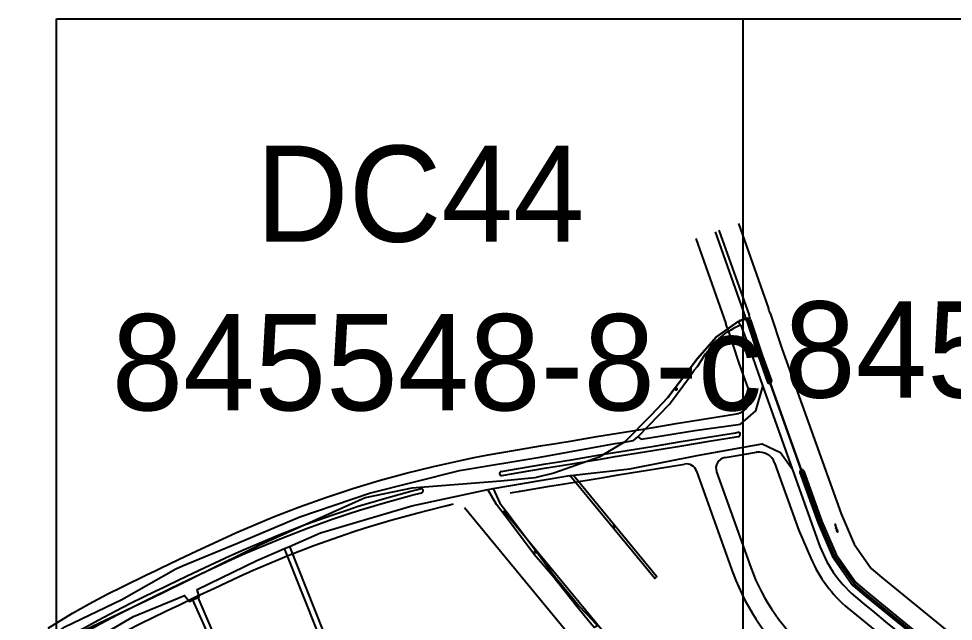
# Model space of a CAD drawing. Extents: x 548357 to 553070, y 1834500 to 1842500.
# Drawn here: x 548972 to 549653, y 1842062 to 1842500 of the extents above; entities that cross this region are included whole.
import ezdxf

# ---------------------------------------------------------------- set-up
doc = ezdxf.new("R2010")
doc.units = 0
for name, color, linetype in [('Level 10', 7, 'Continuous'), ('Level 11', 7, 'Continuous'), ('Level 30', 7, 'Continuous'), ('Level 55', 7, 'Continuous'), ('Level 61', 7, 'Continuous'), ('Level 62', 7, 'Continuous'), ('Level 8', 7, 'Continuous')]:
    doc.layers.add(name, color=color, linetype=linetype)

msp = doc.modelspace()

# ---------------------------------------------------------------- linework, layer by layer
at = {"layer": 'Level 10'}
for p, q in [((549496.47, 1842279.58), (549498.34, 1842276.85)), ((549514.29, 1842232.45), (549535.69, 1842172.35)), ((549373.85, 1842167.62), (549376.4, 1842167.91)), ((549166.05, 1842114.45), (549169.7, 1842116.05)), ((549099.35, 1842077.09), (549102.84, 1842078.76))]:
    msp.add_line(p, q, dxfattribs=at)
for points in [[(549413.4, 1842191.95), (549413.79, 1842192.18), (549433.03, 1842211.43), (549445.06, 1842224.25), (549466.75, 1842252.71), (549480.49, 1842268.61), (549496.47, 1842279.58)], [(549423.33, 1842195.62), (549446.31, 1842219.5), (549461, 1842239.23), (549464.22, 1842244.2), (549466.68, 1842246.87), (549472.6, 1842256.18), (549482.29, 1842266.95), (549488.06, 1842271.82), (549491.23, 1842273.68), (549493.83, 1842275.41), (549497.24, 1842276.95), (549498.34, 1842276.85)], [(549496.47, 1842279.58), (549497.37, 1842279.9), (549498.42, 1842280.27), (549503.46, 1842282.06), (549512.54, 1842254.6), (549555.91, 1842133.55), (549566.36, 1842109.43), (549580.99, 1842088.64), (549590.34, 1842080.72), (549689.33, 1842000), (549743.71, 1841954.97), (549853.1, 1841859.96), (550014.42, 1841724.51), (550204.08, 1841572.5), (550314.6, 1841485.03), (550337.63, 1841466.92), (550526.39, 1841317.04), (550664.92, 1841204.56), (550710.99, 1841167.64), (550814.61, 1841084.02), (550868.57, 1841039.41), (551021.2, 1840915.07), (551170.99, 1840793.79)], [(549498.34, 1842276.85), (549504.57, 1842260.16), (549508.91, 1842247.55), (549514.29, 1842232.45)], [(549423.33, 1842195.62), (549425.74, 1842193.99), (549464.73, 1842200.45), (549497.95, 1842204.92), (549509.21, 1842214.73), (549514.29, 1842232.45)], [(549413.4, 1842191.95), (549420.18, 1842193.07), (549423.33, 1842195.62)], [(548972.5, 1842032.34), (549006.12, 1842057.52), (549047.62, 1842077.42), (549086.95, 1842099.56), (549091.77, 1842101.88), (549131.92, 1842118.46), (549177.27, 1842137.54), (549227.99, 1842154.68), (549293.49, 1842171.14), (549353.33, 1842181.12), (549406.92, 1842190.87), (549413.4, 1842191.95)], [(549376.4, 1842167.91), (549417.42, 1842172.54), (549467.75, 1842182.33), (549513.88, 1842190.58), (549527.19, 1842184.26), (549535.69, 1842172.35)], [(549535.69, 1842172.35), (549552.4, 1842125.44), (549555.91, 1842116.04), (549561, 1842104.87), (549565.59, 1842097.35), (549568.97, 1842092.61), (549572.68, 1842088.19), (549578.66, 1842082.04), (549588.07, 1842073.85), (549595.55, 1842067.89), (549603.7, 1842061.13), (549722.26, 1841965.41), (549763.35, 1841930.76), (549780.35, 1841915.83), (549795.55, 1841902.2)], [(549318.06, 1842158.13), (549353.63, 1842164.24), (549372.25, 1842167.44), (549373.85, 1842167.62)], [(549376.4, 1842167.91), (549437.25, 1842094.09), (549435.61, 1842092.69), (549373.85, 1842167.62)], [(549169.7, 1842116.05), (549192.19, 1842125.88), (549258.72, 1842145.46), (549314.21, 1842157.36)], [(549318.06, 1842158.13), (549322.92, 1842147.56), (549328.09, 1842140.62), (549331.51, 1842136.09), (549350.07, 1842111.54), (549362.53, 1842094.38), (549380.68, 1842072.49), (549390.28, 1842062.42), (549394.06, 1842058.28), (549391.58, 1842056.94), (549388.55, 1842060.28), (549378.78, 1842072.36), (549361.37, 1842094.24), (549347.95, 1842110.06), (549329.88, 1842134.01), (549320.52, 1842146.42), (549314.21, 1842157.36)], [(549314.21, 1842157.36), (549316.8, 1842157.91), (549318.06, 1842158.13)], [(549102.84, 1842078.76), (549104, 1842079.32), (549102.49, 1842084.57), (549145.9, 1842105.64), (549166.05, 1842114.45)], [(549169.7, 1842116.05), (549218.78, 1841992.58), (549220.76, 1841987.59), (549216.99, 1841986.26), (549215.92, 1841988.95), (549166.05, 1842114.45)], [(549034.4, 1842052.27), (549056.1, 1842065), (549093.13, 1842080.24), (549096.88, 1842075.91), (549099.35, 1842077.09)], [(549102.84, 1842078.76), (549152.28, 1841964.1), (549148.42, 1841963.07), (549118.9, 1842033.33), (549099.35, 1842077.09)]]:
    msp.add_lwpolyline(points, dxfattribs=at)
at = {"layer": 'Level 11'}
for p, q in [((549450.63, 1842230.43), (549450.01, 1842230.43)), ((549451.26, 1842231.05), (549450.63, 1842230.43)), ((549450.63, 1842230.43), (549451.26, 1842229.8)), ((549451.26, 1842231.68), (549451.26, 1842231.05)), ((549451.88, 1842230.43), (549451.26, 1842231.05)), ((549451.26, 1842229.8), (549451.88, 1842230.43)), ((549451.26, 1842229.8), (549451.26, 1842229.18)), ((549452.51, 1842230.43), (549451.88, 1842230.43)), ((549478.8, 1842229.79), (549478.17, 1842229.17)), ((549478.8, 1842230.42), (549478.8, 1842229.79)), ((549479.42, 1842229.17), (549478.8, 1842229.79)), ((549478.17, 1842229.17), (549477.55, 1842229.17)), ((549478.17, 1842229.17), (549478.8, 1842228.54)), ((549478.8, 1842228.54), (549479.42, 1842229.17)), ((549478.8, 1842228.54), (549478.8, 1842227.92)), ((549480.05, 1842229.17), (549479.42, 1842229.17)), ((549405.16, 1842130.57), (549404.53, 1842130.57)), ((549405.78, 1842131.19), (549405.16, 1842130.57)), ((549405.16, 1842130.57), (549405.78, 1842129.94)), ((549405.78, 1842131.82), (549405.78, 1842131.19)), ((549406.41, 1842130.57), (549405.78, 1842131.19)), ((549405.78, 1842129.94), (549406.41, 1842130.57)), ((549405.78, 1842129.94), (549405.78, 1842129.32)), ((549407.03, 1842130.57), (549406.41, 1842130.57)), ((549348.18, 1842112.16), (549347.56, 1842112.16)), ((549348.81, 1842112.78), (549348.18, 1842112.16)), ((549348.18, 1842112.16), (549348.81, 1842111.53)), ((549348.81, 1842113.41), (549348.81, 1842112.78)), ((549349.43, 1842112.16), (549348.81, 1842112.78)), ((549348.81, 1842111.53), (549349.43, 1842112.16)), ((549348.81, 1842111.53), (549348.81, 1842110.91)), ((549350.06, 1842112.16), (549349.43, 1842112.16))]:
    msp.add_line(p, q, dxfattribs=at)
for centre in [(549451.26, 1842230.43), (549478.8, 1842229.17), (549405.78, 1842130.57), (549348.81, 1842112.16)]:
    msp.add_circle(centre, 0.15, dxfattribs=at)
at = {"layer": 'Level 30'}
for p, q in [((549479.56, 1842345), (549501.48, 1842283.16)), ((549482.39, 1842346), (549504.31, 1842284.16)), ((549496.53, 1842351.01), (549518.44, 1842289.17)), ((549465.43, 1842339.99), (549487.34, 1842278.15)), ((549466.11, 1842170.72), (549492.82, 1842096.16)), ((549480.65, 1842170.17), (549505.53, 1842100.72)), ((549330.39, 1842155.02), (549339.29, 1842156.51)), ((549336.97, 1842156.1), (549339.29, 1842156.51)), ((549281.33, 1842144.98), (549289.05, 1842146.89)), ((549281.33, 1842144.98), (549286.93, 1842146.22)), ((549297.14, 1842144.22), (549402.49, 1842016.78)), ((549325.55, 1842142.03), (549535.86, 1841887.62))]:
    msp.add_line(p, q, dxfattribs=at)
for points in [[(549519.66, 1842285.63), (549528.14, 1842259.97), (549571.26, 1842139.62), (549580.83, 1842117.54), (549593.27, 1842099.86), (549600.89, 1842093.41), (549699.81, 1842012.75), (549754.38, 1841967.55), (549817.82, 1841912.46), (549817.82, 1841912.46), (549863.82, 1841872.51), (550024.89, 1841737.27), (550150.58, 1841636.52)], [(549502.57, 1842279.98), (549511.12, 1842254.11), (549517.76, 1842235.59)], [(549505.42, 1842280.92), (549513.96, 1842255.09), (549520.58, 1842236.6)], [(549488.33, 1842275.27), (549496.94, 1842249.23), (549504.4, 1842228.39)], [(548994.05, 1842056.38), (549011.71, 1842067.33), (549023.85, 1842074.18), (549037.01, 1842081.14), (549047.96, 1842086.68), (549066.06, 1842095.52), (549071.75, 1842098.26), (549075.65, 1842100.13), (549088.88, 1842106.5), (549102.3, 1842112.88), (549120.59, 1842121.37), (549131.18, 1842126.12), (549157.96, 1842137.4), (549177.01, 1842144.75), (549196.16, 1842151.6), (549207.14, 1842155.28), (549215.77, 1842158.06), (549235.05, 1842163.88), (549254.7, 1842169.28), (549274.47, 1842174.18), (549294.09, 1842178.54), (549304.17, 1842180.58), (549314.32, 1842182.53), (549334.18, 1842186.07), (549354.01, 1842189.4), (549363.67, 1842190.98), (549376.85, 1842193.14), (549393.52, 1842195.87), (549404.03, 1842197.59), (549413.24, 1842199.1), (549432.99, 1842202.33), (549452.73, 1842205.57), (549472.46, 1842208.8), (549495.05, 1842212.5)], [(549323.79, 1842170.5), (549336.48, 1842172.77), (549356.22, 1842176.08), (549365.86, 1842177.66), (549379.03, 1842179.82), (549395.7, 1842182.55), (549406.21, 1842184.27), (549415.43, 1842185.78), (549435.17, 1842189.01), (549454.91, 1842192.24), (549474.64, 1842195.48), (549494.38, 1842198.71), (549496.21, 1842199.01)], [(549324.32, 1842167.55), (549336.99, 1842169.82), (549356.71, 1842173.12), (549366.35, 1842174.7), (549379.52, 1842176.86), (549396.18, 1842179.58), (549406.69, 1842181.31), (549415.92, 1842182.82), (549435.65, 1842186.05), (549455.39, 1842189.28), (549475.13, 1842192.51), (549494.86, 1842195.75), (549496.7, 1842196.05)], [(549486.89, 1842180.76), (549497.05, 1842182.42), (549509.69, 1842184.49)], [(549339.29, 1842156.51), (549358.92, 1842159.8), (549368.54, 1842161.38), (549381.7, 1842163.54), (549398.36, 1842166.26), (549408.87, 1842167.98), (549418.1, 1842169.5), (549437.83, 1842172.73), (549457.29, 1842175.91)], [(549522.92, 1842176.7), (549540.56, 1842127.48), (549549.21, 1842107.51)], [(549541.35, 1842169.75), (549554.51, 1842133), (549565.04, 1842108.69), (549579.87, 1842087.62), (549589.38, 1842079.57), (549648.68, 1842031.21)], [(549544.17, 1842170.76), (549557.31, 1842134.1), (549567.68, 1842110.17), (549582.11, 1842089.66), (549591.3, 1842081.87), (549650.58, 1842033.53)], [(549005.16, 1842047.38), (549018.59, 1842055.71), (549030.32, 1842062.34), (549043.21, 1842069.15), (549053.97, 1842074.59), (549071.95, 1842083.37), (549077.61, 1842086.1), (549081.5, 1842087.97), (549094.71, 1842094.32), (549108.04, 1842100.67), (549126.2, 1842109.09), (549136.56, 1842113.74), (549163.01, 1842124.88), (549181.71, 1842132.1), (549200.57, 1842138.84), (549211.35, 1842142.45), (549219.79, 1842145.17), (549238.79, 1842150.9), (549258.11, 1842156.22), (549265.1, 1842157.95)], [(549006.74, 1842044.83), (549020.12, 1842053.13), (549031.76, 1842059.71), (549044.59, 1842066.49), (549055.3, 1842071.9), (549073.26, 1842080.67), (549078.91, 1842083.39), (549082.81, 1842085.27), (549096, 1842091.61), (549109.32, 1842097.95), (549127.44, 1842106.36), (549137.76, 1842110.99), (549164.14, 1842122.1), (549182.76, 1842129.28), (549201.56, 1842136), (549212.29, 1842139.6), (549220.68, 1842142.3), (549239.62, 1842148.02), (549258.87, 1842153.31), (549265.83, 1842155.04)], [(549008.38, 1842029.76), (549010.66, 1842031.38), (549027, 1842041.51), (549038.24, 1842047.86), (549050.79, 1842054.49), (549061.31, 1842059.81), (549079.15, 1842068.52), (549084.77, 1842071.23), (549088.66, 1842073.1), (549101.83, 1842079.44), (549115.06, 1842085.73), (549133.05, 1842094.08), (549143.14, 1842098.61), (549169.19, 1842109.58), (549187.46, 1842116.63), (549205.98, 1842123.25), (549216.5, 1842126.78), (549224.7, 1842129.41), (549243.37, 1842135.05), (549262.29, 1842140.25), (549281.33, 1842144.98)], [(549576.33, 1842070.96), (549579.79, 1842068.03), (549613, 1842040.95)]]:
    msp.add_lwpolyline(points, dxfattribs=at)
for centre, radius, start, end in [((549352.08, 1842230.21), 161.5, 18.29713, 19.5146), ((549352.08, 1842230.21), 176.5, 18.29713, 19.5146), ((549352.08, 1842230.21), 143.5, 18.29713, 19.5146), ((549352.08, 1842230.21), 158.5, 18.29713, 19.5146), ((549519.17, 1842236.1), 1.5, 199.71167, 19.71167), ((549493.11, 1842224.34), 12, 279.29984, 19.71167), ((549496.46, 1842197.53), 1.5, 279.29984, 99.29984), ((549511.63, 1842172.65), 12, 19.71167, 99.29984), ((549458.58, 1842168.02), 8, 19.71167, 99.29984), ((549488.18, 1842172.87), 8, 99.29984, 199.71167), ((549324.05, 1842169.03), 1.5, 100.12603, 280.12603), ((549542.76, 1842170.26), 1.5, 19.71167, 199.71167), ((549265.47, 1842156.49), 1.5, 283.93834, 103.93834), ((549640.97, 1842147.27), 100, 203.42469, 229.73344), ((549639.21, 1842148.61), 142, 199.71167, 230.80496), ((549639.21, 1842148.61), 155.5, 199.71167, 230.80496)]:
    msp.add_arc(centre, radius, start, end, dxfattribs=at)
at = {"layer": 'Level 55'}
for p, q in [((549566.9, 1842132.17), (549567.77, 1842129.3)), ((549567.77, 1842129.3), (549568.64, 1842126.43))]:
    msp.add_line(p, q, dxfattribs=at)
for points in [[(549567.53, 1842131.46), (549566.9, 1842132.17), (549566.77, 1842131.22)], [(549567.71, 1842130.88), (549567.07, 1842131.6), (549566.94, 1842130.65)], [(549568.6, 1842127.95), (549568.47, 1842127), (549567.83, 1842127.72)], [(549568.77, 1842127.38), (549568.64, 1842126.43), (549568.01, 1842127.15)]]:
    msp.add_lwpolyline(points, dxfattribs=at)
msp.add_circle((549567.77, 1842129.3), 0.4, dxfattribs=at)
at = {"layer": 'Level 61'}
for p, q in [((549000, 1842500), (550000, 1842500)), ((549000, 1840500), (549000, 1842500)), ((549500, 1840000), (549500, 1842500))]:
    msp.add_line(p, q, dxfattribs=at)
at = {"layer": 'Level 8'}
for points in [[(549503.46, 1842282.06), (549497.21, 1842280.09), (549480.49, 1842268.61), (549466.75, 1842252.71), (549445.06, 1842224.25), (549433.03, 1842211.43), (549413.79, 1842192.18), (549395.09, 1842180.89), (549362.2, 1842169.26), (549348.2, 1842165.92), (549323.63, 1842163.39), (549258.86, 1842158.33), (549224.71, 1842151.28), (549148.47, 1842117.11), (549136.58, 1842111.27), (549076.32, 1842081.38), (549010.42, 1842050.15)], [(551170.99, 1840793.79), (551021.2, 1840915.07), (550868.57, 1841039.41), (550814.61, 1841084.02), (550710.99, 1841167.64), (550664.92, 1841204.56), (550617.42, 1841243.34), (550526.39, 1841317.04), (550337.63, 1841466.92), (550314.6, 1841485.03), (550204.08, 1841572.5), (550014.42, 1841724.51), (549853.1, 1841859.96), (549743.71, 1841954.97), (549689.33, 1842000), (549590.34, 1842080.72), (549580.99, 1842088.64), (549566.36, 1842109.43), (549555.91, 1842133.55), (549512.54, 1842254.6), (549503.46, 1842282.06)]]:
    msp.add_lwpolyline(points, dxfattribs=at)

# ---------------------------------------------------------------- texts
at = {"layer": 'Level 55'}
for s, p in [('845548-8-d', (549529.84, 1842224.27)), ('845548-8-c', (549040.18, 1842215))]:
    msp.add_text(s, height=70, dxfattribs=at).set_placement(p)
at = {"layer": 'Level 62'}
msp.add_text('DC44', height=70, dxfattribs=at).set_placement((549145.14, 1842337.66))

doc.saveas('drawing.dxf')
